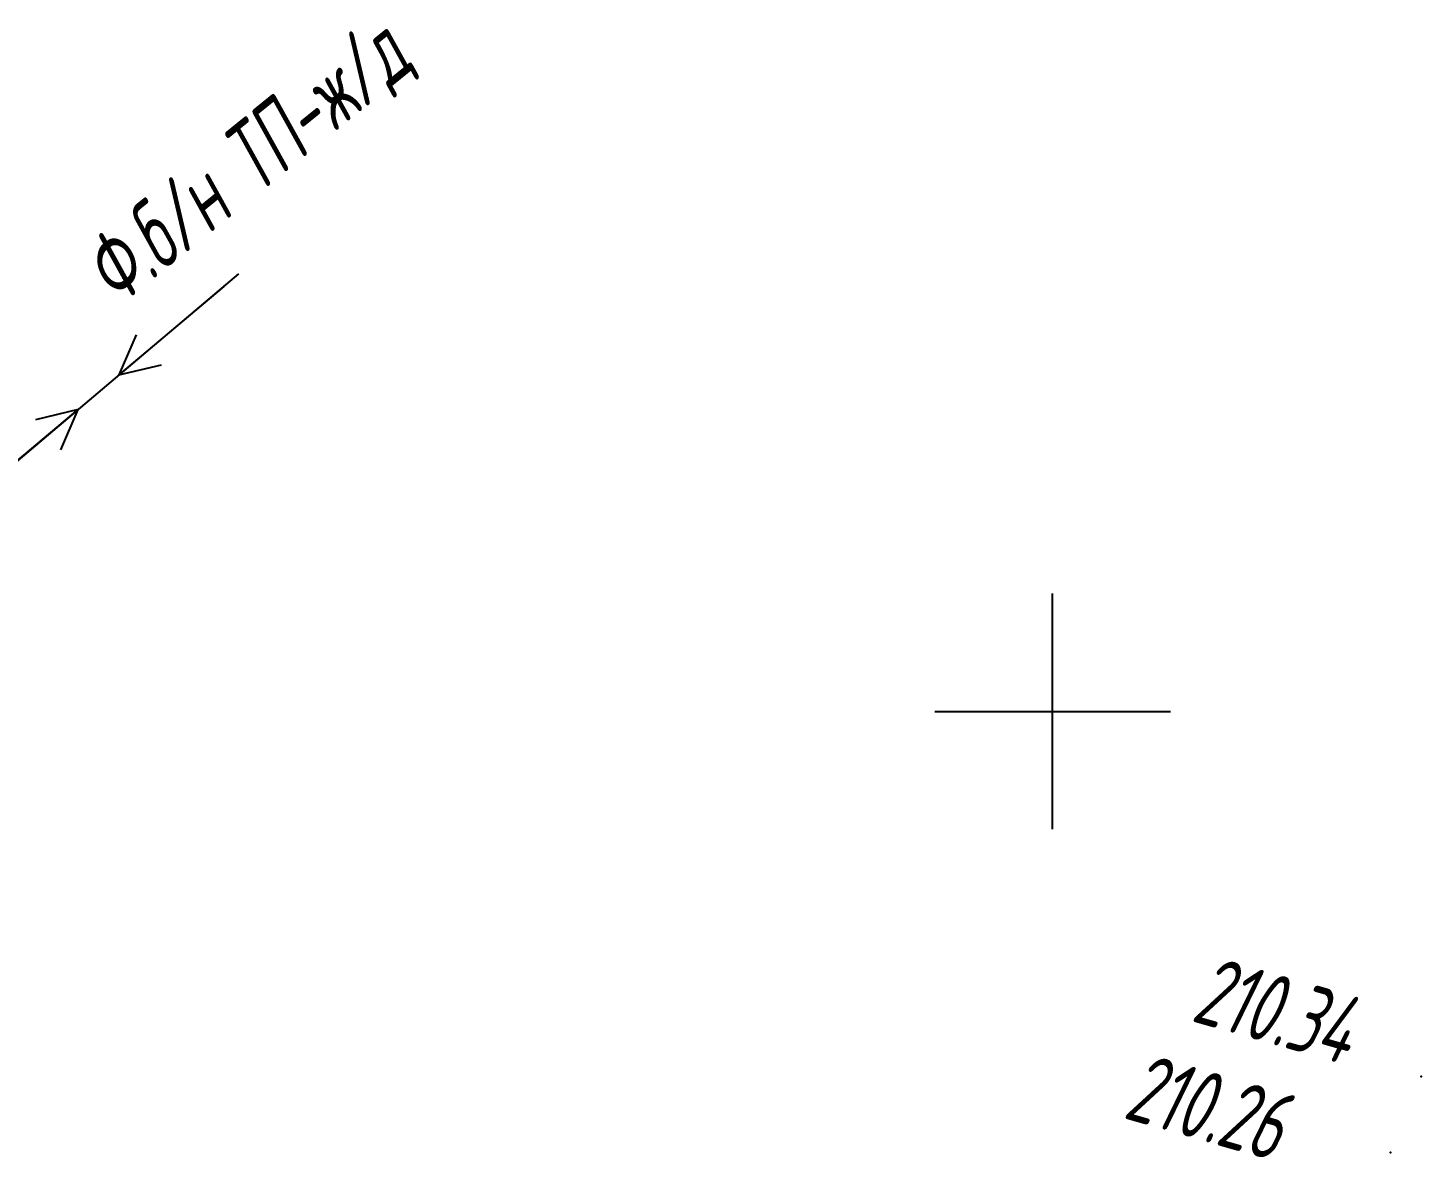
# Model space of a CAD drawing. Header units: millimetres. Extents: x -1799 to 6962, y -1020 to 4121.
# Drawn here: x 4342.2 to 4413.1, y 3055.9 to 3113.5 of the extents above; entities that cross this region are included whole.
import ezdxf

# ---------------------------------------------------------------- set-up
doc = ezdxf.new("R2010")
doc.units = ezdxf.units.MM
doc.linetypes.add('CONTI', pattern=[0])
for name, color, linetype in [('PI_OTDEFAULT', 172, 'CONTI'), ('PI_TTDEFAULT', 5, 'CONTI'), ('PLN_O', 7, 'CONTI'), ('SETKR', 2, 'CONTI'), ('SIT_LDEFAULT', 7, 'CONTI')]:
    doc.layers.add(name, color=color, linetype=linetype)
doc.styles.add('eskd', font='spds.shx', dxfattribs={"width": 1.2, "oblique": 15})

# ---------------------------------------------------------------- blocks, each defined once
blk = doc.blocks.new('BL_333')
at = {"color": 0}
for p, q in [((0, -6), (0, 6)), ((-6, 0), (6, 0))]:
    blk.add_line(p, q, dxfattribs=at)

msp = doc.modelspace()

# ---------------------------------------------------------------- linework, layer by layer
at = {"layer": 'PI_TTDEFAULT', "color": 5}
for p in [(4413.122, 3060.029, 210.337), (4411.562, 3056.169, 210.259)]:
    msp.add_point(p, dxfattribs=at)
at = {"layer": 'SIT_LDEFAULT', "color": 7}
for p, q in [((4338.602, 3088.859), (4352.902, 3100.939)), ((4352.142, 3100.289), (4346.792, 3095.779)), ((4347.672, 3097.829), (4346.792, 3095.779)), ((4346.792, 3095.779), (4348.962, 3096.299)), ((4339.362, 3089.509), (4344.712, 3094.019)), ((4344.712, 3094.019), (4342.542, 3093.499)), ((4343.832, 3091.969), (4344.712, 3094.019))]:
    msp.add_line(p, q, dxfattribs=at)

# ---------------------------------------------------------------- block references
at = {"layer": 'SETKR', "color": 82}
msp.add_blockref('BL_333', (4394.352, 3078.639), dxfattribs=at)

# ---------------------------------------------------------------- texts
at = {"layer": 'PI_OTDEFAULT', "color": 172, "style": 'eskd', "oblique": 10, "width": 0.8}
for s, p in [('210.34', (4401.333, 3062.884)), ('210.26', (4397.87, 3057.942))]:
    msp.add_text(s, height=3.5, rotation=344, dxfattribs=at).set_placement(p)
at = {"layer": 'PLN_O', "style": 'eskd', "oblique": 10, "width": 0.8}
msp.add_text('Ф.б/н ТП-ж/д', height=3.5, rotation=39, dxfattribs=at).set_placement((4346.702, 3099.157))

doc.saveas('drawing.dxf')
